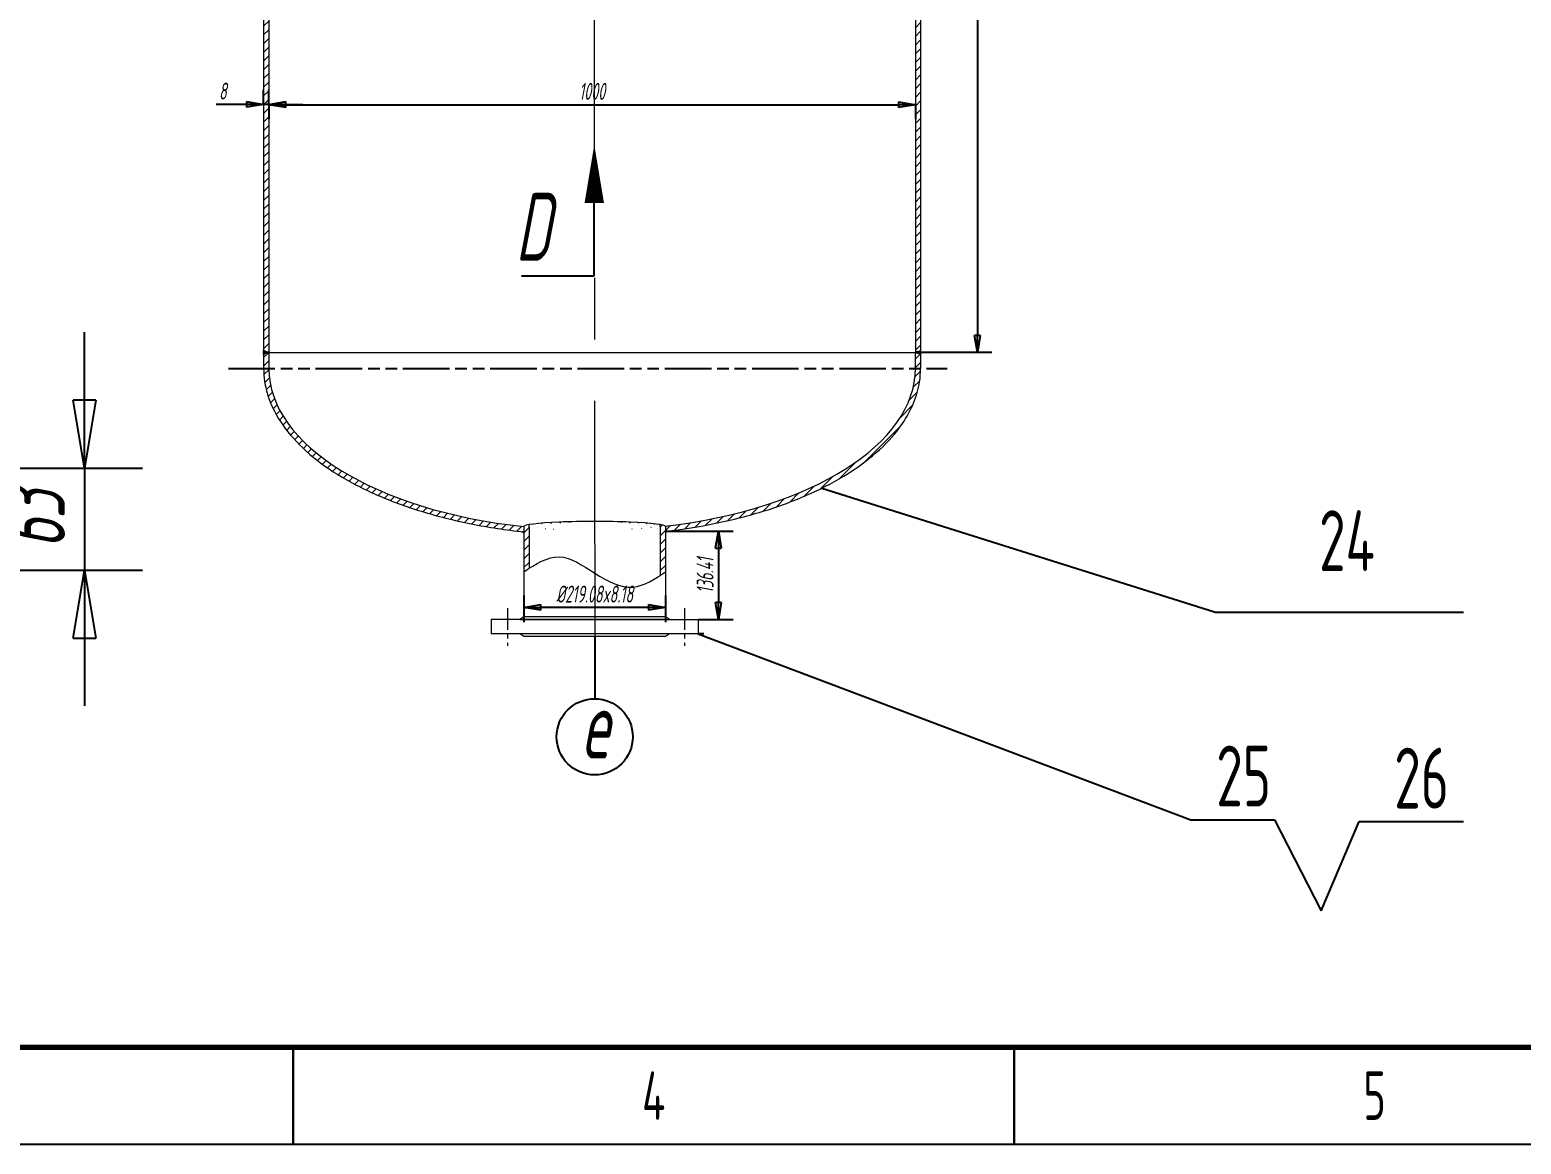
# Model space of a CAD drawing. Header units: millimetres. Extents: x 3797 to 16515, y 762 to 2553.
# Drawn here: x 3993 to 4146.8, y 1712.5 to 1827.3 of the extents above; entities that cross this region are included whole.
import ezdxf
from ezdxf.enums import TextEntityAlignment as Align

# ---------------------------------------------------------------- set-up
doc = ezdxf.new("R2010")
doc.units = ezdxf.units.MM
doc.linetypes.add('ACAD_ISO09W100', pattern=[45, 24, -3, 6, -3, 6, -3])
doc.linetypes.add('CENTER', pattern=[50.8, 31.75, -6.35, 6.35, -6.35])
for name, color, linetype, lineweight in [('3（中心线）', 1, 'CENTER', 20), ('内框线', 7, 'Continuous', 60), ('外框线', 7, 'Continuous', 40), ('文本', 7, 'Continuous', 18), ('细实线', 7, 'Continuous', 18)]:
    doc.layers.add(name, color=color, linetype=linetype, lineweight=lineweight)
for name, color, linetype in [('DIM标注-YH', 4, 'Continuous'), ('runner文本', 4, 'Continuous'), ('双点划线', 40, 'ACAD_ISO09W100')]:
    doc.layers.add(name, color=color, linetype=linetype)
doc.styles.add('HGCAD', font='gbenor.shx', dxfattribs={"width": 0.75, "bigfont": 'gbcbig.shx'})
doc.styles.add('HJ', font='gbenor.shx', dxfattribs={"width": 0.8, "height": 3.5, "bigfont": 'gbcbig.shx'})
doc.styles.add('runner-文字样式', font='gbeitc.shx', dxfattribs={"width": 0.707, "bigfont": 'gbcbig.shx'})
doc.dimstyles.new('runner标注', dxfattribs={"dimscale": 0.5, "dimtxt": 3.5, "dimasz": 3.5, "dimexe": 3, "dimexo": 0, "dimgap": 1, "dimtad": 1, "dimdec": 4, "dimlfac": 15, "dimzin": 9, "dimdsep": 46, "dimtxsty": 'runner-文字样式', "dimblk": 'CLOSED', "dimcen": 0, "dimclrd": 256, "dimclrt": 256, "dimadec": 4, "dimazin": 2, "dimtfac": 1, "dimtdec": 4, "dimtmove": 0, "dimatfit": 3, "dimldrblk": 'CLOSED', "dimfxl": 0, "dimarcsym": 0})
doc.dimstyles.new('runner标注1 2.5', dxfattribs={"dimscale": 2, "dimtxt": 3.5, "dimasz": 3.5, "dimexe": 3, "dimexo": 0, "dimgap": 1, "dimtad": 1, "dimdec": 4, "dimlfac": 6, "dimzin": 9, "dimdsep": 46, "dimtxsty": 'runner-文字样式', "dimblk": 'CLOSED', "dimcen": 0, "dimclrd": 256, "dimclrt": 256, "dimadec": 4, "dimazin": 2, "dimtfac": 1, "dimtdec": 4, "dimtmove": 0, "dimatfit": 3, "dimldrblk": 'CLOSED', "dimfxl": 0, "dimarcsym": 0})
pattern_1 = [(45, (82.555322, -5533.755025), (-0.014967093535, 0.014967093535), []), (135, (82.555322, -5533.755025), (-0.014967093535, -0.014967093535), [])]
pattern_2 = [(45, (82.5553, -5533.755), (-0.449012806, 0.449012806), [])]

# ---------------------------------------------------------------- blocks, each defined once
blk = doc.blocks.new('_Closed')
at = {"color": 0, "linetype": 'ByBlock', "lineweight": -2}
for p, q in [((-1, 0.167), (0, 0)), ((-1, 0.167), (-1, -0.167)), ((0, 0), (-1, -0.167)), ((0, 0), (-1, 0))]:
    blk.add_line(p, q, dxfattribs=at)
blk = doc.blocks.new('*D36')
at = {"layer": 'Defpoints', "color": 0, "ltscale": 0.067, "transparency": 16777216}
for p in [(4017.66, 1819.7), (4084.32, 1819.7), (4084.32, 1819.59)]:
    blk.add_point(p, dxfattribs=at)
at = {"layer": 'DIM标注-YH', "color": 0, "lineweight": -2, "ltscale": 0.067, "transparency": 16777216}
for p, q in [((4017.66, 1819.7), (4017.66, 1818.09)), ((4084.32, 1819.7), (4084.32, 1818.09))]:
    blk.add_line(p, q, dxfattribs=at)
at = {"layer": 'DIM标注-YH', "lineweight": -2, "ltscale": 0.067, "transparency": 16777216}
blk.add_line((4019.41, 1819.59), (4082.57, 1819.59), dxfattribs=at)
at = {"layer": 'DIM标注-YH', "lineweight": -2, "ltscale": 0.067, "transparency": 16777216, "xscale": 1.75, "yscale": 1.75, "zscale": 1.75, "rotation": 180}
blk.add_blockref('_Closed', (4017.66, 1819.59), dxfattribs=at)
at = {"layer": 'DIM标注-YH', "lineweight": -2, "ltscale": 0.067, "transparency": 16777216, "xscale": 1.75, "yscale": 1.75, "zscale": 1.75}
blk.add_blockref('_Closed', (4084.32, 1819.59), dxfattribs=at)
at = {"layer": 'DIM标注-YH', "ltscale": 0.067, "transparency": 16777216, "insert": (4050.99, 1820.97), "char_height": 1.75, "attachment_point": 5, "style": 'runner-文字样式'}
blk.add_mtext('1000', dxfattribs=at)
blk = doc.blocks.new('*D37')
at = {"layer": 'Defpoints', "color": 0, "ltscale": 0.2, "transparency": 16777216}
for p in [(4017.12, 1819.63), (4017.12, 1819.59), (4017.66, 1819.59)]:
    blk.add_point(p, dxfattribs=at)
at = {"layer": 'DIM标注-YH', "color": 0, "lineweight": -2, "ltscale": 0.2, "transparency": 16777216}
for p, q in [((4017.12, 1819.59), (4017.12, 1821.13)), ((4017.66, 1819.59), (4017.66, 1821.13))]:
    blk.add_line(p, q, dxfattribs=at)
at = {"layer": 'DIM标注-YH', "lineweight": -2, "ltscale": 0.2, "transparency": 16777216}
for p, q in [((4015.37, 1819.63), (4012.21, 1819.63)), ((4017.66, 1819.63), (4017.12, 1819.63)), ((4019.41, 1819.63), (4021.16, 1819.63))]:
    blk.add_line(p, q, dxfattribs=at)
at = {"layer": 'DIM标注-YH', "lineweight": -2, "ltscale": 0.2, "transparency": 16777216, "xscale": 1.75, "yscale": 1.75, "zscale": 1.75}
blk.add_blockref('_Closed', (4017.12, 1819.63), dxfattribs=at)
at = {"layer": 'DIM标注-YH', "lineweight": -2, "ltscale": 0.2, "transparency": 16777216, "xscale": 1.75, "yscale": 1.75, "zscale": 1.75, "rotation": 180}
blk.add_blockref('_Closed', (4017.66, 1819.63), dxfattribs=at)
at = {"layer": 'DIM标注-YH', "ltscale": 0.2, "transparency": 16777216, "insert": (4012.92, 1821), "char_height": 1.75, "attachment_point": 5, "style": 'runner-文字样式'}
blk.add_mtext('8', dxfattribs=at)
blk = doc.blocks.new('*D40')
at = {"layer": 'Defpoints', "color": 0, "ltscale": 0.2, "transparency": 16777216}
for p in [(4084.32, 1988.68), (4084.32, 1794.08), (4090.71, 1794.08)]:
    blk.add_point(p, dxfattribs=at)
at = {"layer": 'DIM标注-YH', "color": 0, "lineweight": -2, "ltscale": 0.2, "transparency": 16777216}
for p, q in [((4084.32, 1988.68), (4092.21, 1988.68)), ((4084.32, 1794.08), (4092.21, 1794.08))]:
    blk.add_line(p, q, dxfattribs=at)
at = {"layer": 'DIM标注-YH', "lineweight": -2, "ltscale": 0.2, "transparency": 16777216}
blk.add_line((4090.71, 1986.93), (4090.71, 1795.83), dxfattribs=at)
at = {"layer": 'DIM标注-YH', "lineweight": -2, "ltscale": 0.2, "transparency": 16777216, "xscale": 1.75, "yscale": 1.75, "zscale": 1.75}
for p, rotation in [((4090.71, 1988.68), 90), ((4090.71, 1794.08), 270)]:
    blk.add_blockref('_Closed', p, dxfattribs=dict(at, rotation=rotation))
at = {"layer": 'DIM标注-YH', "ltscale": 0.2, "transparency": 16777216, "insert": (4089.33, 1891.38), "char_height": 1.75, "attachment_point": 5, "rotation": 90, "style": 'runner-文字样式'}
blk.add_mtext('2919.08', dxfattribs=at)
blk = doc.blocks.new('*D41')
at = {"layer": 'Defpoints', "color": 0, "ltscale": 0.2, "transparency": 16777216}
for p in [(4058.56, 1775.64), (4061.92, 1766.55), (4064.02, 1766.55)]:
    blk.add_point(p, dxfattribs=at)
at = {"layer": 'DIM标注-YH', "color": 0, "lineweight": -2, "ltscale": 0.2, "transparency": 16777216}
for p, q in [((4058.56, 1775.64), (4065.52, 1775.64)), ((4061.92, 1766.55), (4065.52, 1766.55))]:
    blk.add_line(p, q, dxfattribs=at)
at = {"layer": 'DIM标注-YH', "lineweight": -2, "ltscale": 0.2, "transparency": 16777216}
blk.add_line((4064.02, 1773.89), (4064.02, 1768.3), dxfattribs=at)
at = {"layer": 'DIM标注-YH', "lineweight": -2, "ltscale": 0.2, "transparency": 16777216, "xscale": 1.75, "yscale": 1.75, "zscale": 1.75}
for p, rotation in [((4064.02, 1775.64), 90), ((4064.02, 1766.55), 270)]:
    blk.add_blockref('_Closed', p, dxfattribs=dict(at, rotation=rotation))
at = {"layer": 'DIM标注-YH', "ltscale": 0.2, "transparency": 16777216, "insert": (4062.64, 1771.09), "char_height": 1.75, "attachment_point": 5, "rotation": 90, "style": 'runner-文字样式'}
blk.add_mtext('136.41', dxfattribs=at)
blk = doc.blocks.new('*D42')
at = {"layer": 'Defpoints', "color": 0, "ltscale": 0.2, "transparency": 16777216}
for p in [(4043.95, 1769.01), (4058.56, 1769.01), (4043.95, 1767.79)]:
    blk.add_point(p, dxfattribs=at)
at = {"layer": 'DIM标注-YH', "color": 0, "lineweight": -2, "ltscale": 0.2, "transparency": 16777216}
for p, q in [((4043.95, 1769.01), (4043.95, 1766.29)), ((4058.56, 1769.01), (4058.56, 1766.29))]:
    blk.add_line(p, q, dxfattribs=at)
at = {"layer": 'DIM标注-YH', "lineweight": -2, "ltscale": 0.2, "transparency": 16777216}
blk.add_line((4056.81, 1767.79), (4045.7, 1767.79), dxfattribs=at)
at = {"layer": 'DIM标注-YH', "lineweight": -2, "ltscale": 0.2, "transparency": 16777216, "xscale": 1.75, "yscale": 1.75, "zscale": 1.75, "rotation": 180}
blk.add_blockref('_Closed', (4043.95, 1767.79), dxfattribs=at)
at = {"layer": 'DIM标注-YH', "lineweight": -2, "ltscale": 0.2, "transparency": 16777216, "xscale": 1.75, "yscale": 1.75, "zscale": 1.75}
blk.add_blockref('_Closed', (4058.56, 1767.79), dxfattribs=at)
at = {"layer": 'DIM标注-YH', "ltscale": 0.2, "transparency": 16777216, "insert": (4051.26, 1769.17), "char_height": 1.75, "attachment_point": 5, "style": 'runner-文字样式'}
blk.add_mtext('{\\W0.707;%%C219.08}x8.18', dxfattribs=at)
blk = doc.blocks.new('*D76')
at = {"layer": 'Defpoints', "color": 0, "ltscale": 0.2, "transparency": 16777216}
for p in [(3989.52, 1782.14), (3989.52, 1771.64), (3998.64, 1771.64)]:
    blk.add_point(p, dxfattribs=at)
at = {"layer": 'DIM标注-YH', "lineweight": -2, "ltscale": 0.2, "transparency": 16777216}
for p, q in [((3998.64, 1789.14), (3998.64, 1796.14)), ((3998.64, 1782.14), (3998.64, 1771.64)), ((3998.64, 1764.64), (3998.64, 1757.64))]:
    blk.add_line(p, q, dxfattribs=at)
at = {"layer": 'DIM标注-YH', "color": 0, "lineweight": -2, "ltscale": 0.2, "transparency": 16777216}
for p, q in [((3989.52, 1782.14), (4004.64, 1782.14)), ((3989.52, 1771.64), (4004.64, 1771.64))]:
    blk.add_line(p, q, dxfattribs=at)
at = {"layer": 'DIM标注-YH', "lineweight": -2, "ltscale": 0.2, "transparency": 16777216, "xscale": 7, "yscale": 7, "zscale": 7}
for p, rotation in [((3998.64, 1782.14), 270), ((3998.64, 1771.64), 90)]:
    blk.add_blockref('_Closed', p, dxfattribs=dict(at, rotation=rotation))
at = {"layer": 'DIM标注-YH', "ltscale": 0.2, "transparency": 16777216, "insert": (3993.14, 1776.89), "char_height": 7, "attachment_point": 5, "rotation": 90, "style": 'runner-文字样式'}
blk.add_mtext('63', dxfattribs=at)

msp = doc.modelspace()

# ---------------------------------------------------------------- hatches: boundary and pattern name
at = {"layer": '3（中心线）'}
h = msp.add_hatch(dxfattribs=at)
h.set_pattern_fill('ANSI31', color=3, scale=0.2)
h.set_pattern_definition(pattern_2)
edge = h.paths.add_edge_path()
edge.add_line((4044.4998286, 1776.0609278), (4044.4998286, 1776.3217109))
edge.add_ellipse((4051.257162, 1776.1174292), major_axis=(-7.3026667, 0), ratio=0.0737744314, start_angle=337.717274702, end_angle=360)
edge.add_line((4043.9544953, 1776.1174292), (4043.9544953, 1771.4650877))
edge.add_spline(control_points=[(4043.9544953, 1771.4650877), (4044.1363, 1771.5822702), (4044.3181048, 1771.6994526), (4044.4998286, 1771.8139519)], knot_values=[0, 0, 0, 0, 8.8286684012, 8.8286684012, 8.8286684012, 8.8286684012], degree=3, periodic=0)
edge.add_line((4044.4998286, 1771.8139519), (4044.4998286, 1776.0609278))
h = msp.add_hatch(dxfattribs=at)
h.set_pattern_fill('ANSI31', color=3, scale=0.2)
h.set_pattern_definition(pattern_2)
edge = h.paths.add_edge_path()
edge.add_ellipse((4051.257162, 1776.1174292), major_axis=(-7.3026667, 0), ratio=0.0737744314, start_angle=180, end_angle=185.90006713)
edge.add_ellipse((4051.257162, 1776.1174292), major_axis=(-7.3026667, 0), ratio=0.0737744314, start_angle=185.90006713, end_angle=202.282725298)
edge.add_line((4058.0144953, 1776.3217109), (4058.0144953, 1776.1161347))
edge.add_line((4058.0144953, 1776.1161347), (4058.0144953, 1771.1040825))
edge.add_spline(control_points=[(4058.0144953, 1771.1040825), (4058.1963937, 1771.2225146), (4058.3781112, 1771.3438011), (4058.5598286, 1771.4650877)], knot_values=[229.2468682664, 229.2468682664, 229.2468682664, 229.2468682664, 238.3838614817, 238.3838614817, 238.3838614817, 238.3838614817], degree=3, periodic=0)
edge.add_line((4058.5598286, 1771.4650877), (4058.5598286, 1776.1174292))
at = {"layer": '细实线'}
h = msp.add_hatch(dxfattribs=at)
h.set_pattern_fill('ANSI31', color=3, scale=0.2)
h.set_pattern_definition(pattern_2)
h.paths.add_polyline_path([(4084.857162, 1894.6080096), (4084.3238286, 1894.6080096), (4084.3238286, 1794.141909), (4084.5546678, 1794.141909), (4084.857162, 1794.2757857)])
edge = h.paths.add_edge_path()
edge.add_line((4084.8571071, 1792.4085757), (4084.8571554, 1793.8752445))
edge.add_line((4084.8571554, 1793.8752445), (4084.5546678, 1794.0085757))
edge.add_line((4084.5546678, 1794.0085757), (4084.3238286, 1794.0085757))
edge.add_line((4084.3238286, 1794.0085757), (4084.3238286, 1792.4085757))
edge.add_ellipse((4050.9904953, 1792.4085757), major_axis=(-33.3333333, 0), ratio=0.5, start_angle=103.125219856, end_angle=180, ccw=False)
edge.add_line((4058.5598286, 1776.1773072), (4058.5598286, 1775.6403938))
edge.add_spline(control_points=[(4058.5598286, 1775.6403938), (4058.598538, 1775.6448687), (4058.6372318, 1775.6493779), (4058.6759097, 1775.6539215)], knot_values=[8.0811738604, 8.0811738604, 8.0811738604, 8.0811738604, 8.0847195474, 8.0847195474, 8.0847195474, 8.0847195474], degree=3, periodic=0)
edge.add_spline(control_points=[(4058.6759097, 1775.6539215), (4060.3952751, 1775.8559007), (4062.0833455, 1776.1257862), (4065.4924332, 1776.8231732), (4067.2043958, 1777.2619306), (4070.4581243, 1778.2799125), (4071.9998499, 1778.8591102), (4074.8695473, 1780.1429132), (4076.1975011, 1780.847483), (4078.6020719, 1782.3646283), (4079.6787201, 1783.1771825), (4081.5489911, 1784.8915449), (4082.3426973, 1785.7934463), (4083.4523827, 1787.420792), (4083.8390348, 1788.1306667), (4084.4329114, 1789.5768169), (4084.6400244, 1790.3131232), (4084.8225786, 1791.5048737), (4084.8570873, 1791.9567254), (4084.8571071, 1792.4085757)], knot_values=[8.0847195474, 8.0847195474, 8.0847195474, 8.0847195474, 8.2423373239, 8.2423373239, 8.4131075778, 8.4131075778, 8.5838778317, 8.5838778317, 8.7546480857, 8.7546480857, 8.9254183396, 8.9254183396, 9.0961885935, 9.0961885935, 9.2222625229, 9.2222625229, 9.3483364524, 9.3483364524, 9.4247777695, 9.4247777695, 9.4247777695, 9.4247777695], degree=3, periodic=0)
edge = h.paths.add_edge_path()
edge.add_ellipse((4050.9904953, 1792.4085757), major_axis=(-33.3333333, 0), ratio=0.5, start_angle=0, end_angle=77.814349495, ccw=False)
edge.add_line((4017.657162, 1792.4085757), (4017.657162, 1794.0085757))
edge.add_line((4017.657162, 1794.0085757), (4017.4263228, 1794.0085757))
edge.add_line((4017.4263228, 1794.0085757), (4017.123829, 1793.8752418))
edge.add_line((4017.123829, 1793.8752418), (4017.1238319, 1792.4087877))
edge.add_spline(control_points=[(4017.1238319, 1792.4087877), (4017.1238324, 1791.9615964), (4017.1576798, 1791.5144081), (4017.3035795, 1790.5518268), (4017.4273908, 1790.037138), (4017.7635902, 1789.0184701), (4017.9759561, 1788.5144926), (4018.7265181, 1787.05361), (4019.3831852, 1786.117801), (4020.9922521, 1784.3269147), (4021.9447058, 1783.4716405), (4024.1158066, 1781.8607801), (4025.3345148, 1781.1051825), (4028.0034301, 1779.7116885), (4029.4536372, 1779.073827), (4032.5446832, 1777.932063), (4034.1854895, 1777.4281922), (4037.6112905, 1776.5677816), (4039.3962386, 1776.2112632), (4042.0643898, 1775.8062829), (4042.9106167, 1775.6956927), (4043.7640263, 1775.6017381)], knot_values=[6.2831733771, 6.2831733771, 6.2831733771, 6.2831733771, 6.3588263354, 6.3588263354, 6.4467305601, 6.4467305601, 6.5346347848, 6.5346347848, 6.7054050387, 6.7054050387, 6.8761752926, 6.8761752926, 7.0469455466, 7.0469455466, 7.2177158005, 7.2177158005, 7.3884860544, 7.3884860544, 7.5592563083, 7.5592563083, 7.6372452035, 7.6372452035, 7.6372452035, 7.6372452035], degree=3, periodic=0)
edge.add_spline(control_points=[(4043.7640263, 1775.6017381), (4043.8274766, 1775.5947527), (4043.8909666, 1775.5878592), (4043.9544953, 1775.5810578)], knot_values=[7.6372452035, 7.6372452035, 7.6372452035, 7.6372452035, 7.6430436131, 7.6430436131, 7.6430436131, 7.6430436131], degree=3, periodic=0)
edge.add_line((4043.9544953, 1775.5810578), (4043.9544953, 1776.1174292))
h.paths.add_polyline_path([(4017.657162, 1894.0752423), (4017.1238286, 1894.0752423), (4017.1238286, 1794.2757857), (4017.4263228, 1794.141909), (4017.657162, 1794.141909)])
h = msp.add_hatch(dxfattribs=at)
h.set_pattern_fill('ANSI37', color=6, scale=0.006667)
h.set_pattern_definition(pattern_1)
edge = h.paths.add_edge_path()
edge.add_line((4017.657162, 1794.0085757), (4017.4263228, 1794.0085757))
edge.add_line((4017.4263228, 1794.0085757), (4017.123829, 1793.8752418))
edge.add_ellipse((4017.1238288, 1794.0752421), major_axis=(0.0000002, -0.2000003), ratio=0.1666674089, start_angle=-180.000000001, end_angle=-0.000000001, ccw=False)
edge.add_ellipse((4017.1238288, 1794.0752421), major_axis=(0.0000002, -0.2000003), ratio=0.1666674089, start_angle=175.792715347, end_angle=179.999999999, ccw=False)
edge.add_line((4017.1262741, 1794.2747034), (4017.4263228, 1794.141909))
edge.add_line((4017.4263228, 1794.141909), (4017.657162, 1794.141909))
edge.add_line((4017.657162, 1794.141909), (4017.657162, 1794.0752423))
edge.add_line((4017.657162, 1794.0752423), (4017.657162, 1794.0085757))
edge = h.paths.add_edge_path()
edge.add_ellipse((4084.8571618, 1794.0752421), major_axis=(-0.0000002, -0.2000003), ratio=0.1666674089, start_angle=360.000111876, end_angle=540.000000002, ccw=False)
edge.add_line((4084.8571616, 1793.8752418), (4084.5546678, 1794.0085757))
edge.add_line((4084.5546678, 1794.0085757), (4084.3238286, 1794.0085757))
edge.add_line((4084.3238286, 1794.0085757), (4084.3238286, 1794.0752423))
edge.add_line((4084.3238286, 1794.0752423), (4084.3238286, 1794.141909))
edge.add_line((4084.3238286, 1794.141909), (4084.5546678, 1794.141909))
edge.add_line((4084.5546678, 1794.141909), (4084.8547164, 1794.2747034))
edge.add_ellipse((4084.8571618, 1794.0752421), major_axis=(-0.0000002, -0.2000003), ratio=0.1666674089, start_angle=540.000000002, end_angle=544.207284653, ccw=False)
h = msp.add_hatch(dxfattribs=at)
h.set_pattern_fill('ANSI37', color=6, scale=0.006667)
h.set_pattern_definition(pattern_1)
edge = h.paths.add_edge_path()
edge.add_spline(control_points=[(4043.9544953, 1775.5810578), (4043.8909666, 1775.5878592), (4043.8274766, 1775.5947527), (4043.7640263, 1775.6017381)], knot_values=[7.6372452035, 7.6372452035, 7.6372452035, 7.6372452035, 7.6430436131, 7.6430436131, 7.6430436131, 7.6430436131], degree=3, periodic=0)
edge.add_line((4043.7640263, 1775.6017381), (4043.9544953, 1775.4477244))
edge.add_line((4043.9544953, 1775.4477244), (4043.9544953, 1775.5810578))
edge = h.paths.add_edge_path()
edge.add_spline(control_points=[(4058.6759097, 1775.6539215), (4058.6372318, 1775.6493779), (4058.598538, 1775.6448687), (4058.5598286, 1775.6403938)], knot_values=[8.0811738604, 8.0811738604, 8.0811738604, 8.0811738604, 8.0847195474, 8.0847195474, 8.0847195474, 8.0847195474], degree=3, periodic=0)
edge.add_line((4058.5598286, 1775.6403938), (4058.5598286, 1775.5070605))
edge.add_line((4058.5598286, 1775.5070605), (4058.6759097, 1775.6539215))

# ---------------------------------------------------------------- linework, layer by layer
at = {"layer": '3（中心线）'}
msp.add_line((4050.9904953, 2043.0650858), (4051.2624715, 1759.5445407), dxfattribs=at)
at = {"layer": '3（中心线）', "ltscale": 0.07}
for p, q in [((4042.2558959, 1767.7147921), (4042.2558959, 1763.826407)), ((4060.5182306, 1767.7147921), (4060.5182306, 1763.826407))]:
    msp.add_line(p, q, dxfattribs=at)
at = {"layer": 'DIM标注-YH'}
for p, q in [((4051.2116926, 1801.9444622), (4051.2116926, 1809.4788208)), ((4043.7116926, 1801.9444622), (4051.2116926, 1801.9444622))]:
    msp.add_line(p, q, dxfattribs=at)
at = {"layer": 'DIM标注-YH', "ltscale": 0.2}
for p, q in [((4074.6870717, 1780.090641), (4115.2604453, 1767.3147487)), ((4115.2604453, 1767.3147487), (4140.8444825, 1767.3147487)), ((4051.257162, 1764.8127463), (4051.257162, 1758.3867664)), ((4062.4972748, 1765.0608958), (4061.9238286, 1765.0608958)), ((4061.9238286, 1765.0608958), (4112.7229556, 1745.9067724)), ((4112.7229556, 1745.9067724), (4121.3563217, 1745.9067724)), ((4121.3563217, 1745.9067724), (4126.1762223, 1736.5469647)), ((4126.1762223, 1736.5469647), (4130.0932464, 1745.7460688)), ((4130.0932464, 1745.7460688), (4140.8444825, 1745.7460688))]:
    msp.add_line(p, q, dxfattribs=at)
at = {"layer": 'DIM标注-YH'}
msp.add_lwpolyline([(4051.2116926, 1815.4788208, 0, 2, 0), (4051.2116926, 1809.4788208, 2, 2, 0)], format="xyseb", dxfattribs=at)
at = {"layer": 'DIM标注-YH', "ltscale": 0.2}
msp.add_circle((4051.257162, 1754.4612521), 3.9255143, dxfattribs=at)
at = {"layer": '内框线', "lineweight": 70}
msp.add_line((3822.4401594, 1722.4895293), (4381.1821645, 1722.4895293), dxfattribs=at)
at = {"layer": '双点划线', "ltscale": 0.2}
msp.add_line((4013.4854677, 1792.4085757), (4087.5870955, 1792.4085757), dxfattribs=at)
at = {"layer": '外框线', "lineweight": 30}
for p, q in [((4020.1737807, 1712.4895293), (4020.1737807, 1722.4895293)), ((4094.5045888, 1712.4895293), (4094.5045888, 1722.4895293))]:
    msp.add_line(p, q, dxfattribs=at)
at = {"layer": '外框线', "lineweight": 25}
msp.add_line((3797.1821645, 1712.4895293), (4391.1821645, 1712.4895293), dxfattribs=at)
at = {"layer": '细实线'}
for p, q in [((4017.1238286, 1894.0752423), (4017.1238286, 1794.2752423)), ((4017.657162, 1894.0752423), (4017.657162, 1819.7008504)), ((4084.3238286, 1894.0752423), (4084.3238286, 1794.0752423)), ((4084.857162, 1894.0752423), (4084.857162, 1794.2752423)), ((4017.657162, 1819.7008504), (4017.657162, 1794.0752423)), ((4017.4263228, 1794.0085757), (4017.1238289, 1793.8752417)), ((4017.123829, 1793.8755375), (4017.1238319, 1792.4087809)), ((4017.4263228, 1794.141909), (4017.1262741, 1794.2747034)), ((4017.4263228, 1794.141909), (4017.657162, 1794.141909)), ((4017.4263228, 1794.0085757), (4017.657162, 1794.0085757)), ((4017.657162, 1794.0752423), (4084.3238286, 1794.0752423)), ((4017.657162, 1794.0752423), (4017.657162, 1792.4085757)), ((4084.5546678, 1794.141909), (4084.3238286, 1794.141909)), ((4084.3238286, 1792.4085757), (4084.3238286, 1794.0752423)), ((4084.5546678, 1794.0085757), (4084.3238286, 1794.0085757)), ((4084.5546678, 1794.141909), (4084.8547164, 1794.2747034)), ((4084.5546678, 1794.0085757), (4084.8571617, 1793.8752417)), ((4084.8571554, 1793.8752445), (4084.8571071, 1792.4085757)), ((4084.857162, 1792.4085757), (4084.8571071, 1792.4085757)), ((4043.9544953, 1776.1174292), (4043.9544953, 1766.8127463)), ((4044.4998286, 1776.0609278), (4044.4998286, 1776.3217109)), ((4044.4998286, 1776.0609278), (4044.4998286, 1771.8139519)), ((4058.0144953, 1776.1161347), (4058.0144953, 1776.3217109)), ((4058.0144953, 1776.1161347), (4058.0144953, 1771.1040825)), ((4058.5598286, 1776.1773072), (4058.5598286, 1766.8127463)), ((4043.7640263, 1775.6017381), (4043.9544953, 1775.4477244)), ((4043.9544953, 1775.5810578), (4043.9544953, 1775.4477244)), ((4058.6759097, 1775.6539215), (4058.5598286, 1775.5070605)), ((4058.5598286, 1775.6403938), (4058.5598286, 1775.5070605)), ((4040.5904953, 1766.5460796), (4040.5904953, 1765.0794129)), ((4043.9544953, 1766.5460796), (4040.5904953, 1766.5460796)), ((4043.9544953, 1766.8127463), (4043.5544953, 1766.5460796)), ((4043.9544953, 1766.5460796), (4043.5544953, 1766.5460796)), ((4043.5544953, 1766.5460796), (4058.7326582, 1766.5460796)), ((4058.5598286, 1766.8127463), (4043.9544953, 1766.8127463)), ((4058.5598286, 1766.5460796), (4043.9544953, 1766.5460796)), ((4058.9598286, 1766.5460796), (4058.5598286, 1766.8127463)), ((4058.5598286, 1766.5460796), (4061.9238286, 1766.5460796)), ((4061.9238286, 1766.5460796), (4061.9238286, 1765.0794129)), ((4061.9238286, 1765.0794129), (4040.5904953, 1765.0794129)), ((4043.9544953, 1764.8127463), (4043.5544953, 1765.0794129)), ((4058.5598286, 1764.8127463), (4043.9544953, 1764.8127463)), ((4058.9598286, 1765.0794129), (4058.5598286, 1764.8127463))]:
    msp.add_line(p, q, dxfattribs=at)
at = {"layer": '细实线', "extrusion": (0, 0, -1)}
msp.add_ellipse((4017.1238288, 1794.0752421), major_axis=(0.0000002, -0.2000003), ratio=0.1666674089, start_param=6.2097543057, end_param=9.4982089305, dxfattribs=at)
at = {"layer": '细实线'}
for centre, major_axis, ratio, start_param, end_param in [((4084.8571618, 1794.0752421), (-0.0000002, -0.2000003), 0.1666674089, 6.2829994595, 9.4982089305), ((4050.9904953, 1792.4085757), (-33.3333333, 0), 0.5, 6.2831853072, 7.6413019112), ((4050.9904953, 1792.4085757), (-33.3333333, 0), 0.5, 8.0818684366, 9.4247779608), ((4051.257162, 1776.1174292), (-7.3026667, 0), 0.0737744314, 3.1415926536, 6.2831853072)]:
    msp.add_ellipse(centre, major_axis=major_axis, ratio=ratio, start_param=start_param, end_param=end_param, dxfattribs=at)
for points, knots in [([(4017.1238319, 1792.4087877), (4017.1238324, 1791.9615964), (4017.1576798, 1791.5144081), (4017.3035795, 1790.5518268), (4017.4273908, 1790.037138), (4017.7635902, 1789.0184701), (4017.9759561, 1788.5144926), (4018.7265181, 1787.05361), (4019.3831852, 1786.117801), (4020.9922521, 1784.3269147), (4021.9447058, 1783.4716405), (4024.1158066, 1781.8607801), (4025.3345148, 1781.1051825), (4028.0034301, 1779.7116885), (4029.4536372, 1779.073827), (4032.5446832, 1777.932063), (4034.1854895, 1777.4281922), (4037.6112905, 1776.5677816), (4039.3962386, 1776.2112632), (4042.1265826, 1775.7968431), (4043.0365031, 1775.6793386), (4043.9544953, 1775.5810578)], [6.2831733771, 6.2831733771, 6.2831733771, 6.2831733771, 6.3588263354, 6.3588263354, 6.4467305601, 6.4467305601, 6.5346347848, 6.5346347848, 6.7054050387, 6.7054050387, 6.8761752926, 6.8761752926, 7.0469455466, 7.0469455466, 7.2177158005, 7.2177158005, 7.3884860544, 7.3884860544, 7.5592563083, 7.5592563083, 7.6430436131, 7.6430436131, 7.6430436131, 7.6430436131]), ([(4058.5598286, 1775.6403938), (4060.319301, 1775.8437911), (4062.0465367, 1776.1182564), (4065.4924332, 1776.8231732), (4067.2043958, 1777.2619306), (4070.4581243, 1778.2799125), (4071.9998499, 1778.8591102), (4074.8695473, 1780.1429132), (4076.1975011, 1780.847483), (4078.6020719, 1782.3646283), (4079.6787201, 1783.1771825), (4081.5489911, 1784.8915449), (4082.3426973, 1785.7934463), (4083.4523827, 1787.420792), (4083.8390348, 1788.1306667), (4084.4329114, 1789.5768169), (4084.6400244, 1790.3131232), (4084.8225884, 1791.504938), (4084.8570971, 1791.9568545), (4084.8571071, 1792.4087693)], [8.0811738604, 8.0811738604, 8.0811738604, 8.0811738604, 8.2423373239, 8.2423373239, 8.4131075778, 8.4131075778, 8.5838778317, 8.5838778317, 8.7546480857, 8.7546480857, 8.9254183396, 8.9254183396, 9.0961885935, 9.0961885935, 9.2222625229, 9.2222625229, 9.3483364524, 9.3483364524, 9.424788688, 9.424788688, 9.424788688, 9.424788688])]:
    msp.add_open_spline(points, degree=3, knots=knots, dxfattribs=at)
msp.add_spline([(4043.9544953, 1771.4650877), (4047.5997792, 1773.0131405), (4051.257162, 1771.3235826), (4055.196421, 1769.8937241), (4058.5598286, 1771.4650877)], degree=3, dxfattribs=at)

# ---------------------------------------------------------------- texts
at = {"layer": 'DIM标注-YH', "ltscale": 0.2, "style": 'HGCAD', "width": 0.75}
for s, p in [('24', (4125.9439574, 1771.5332941)), ('25', (4115.3459861, 1747.2872323)), ('26', (4133.6963926, 1747.0716133))]:
    msp.add_text(s, height=6.26783126, dxfattribs=at).set_placement(p)
at = {"layer": 'runner文本', "style": 'runner-文字样式', "width": 0.707}
for s, p in [('D', (4044.894814, 1807.0156561)), ('e', (4051.3002286, 1755.7276684))]:
    msp.add_text(s, height=7, dxfattribs=at).set_placement(p, align=Align.MIDDLE_CENTER)
at = {"layer": '文本', "char_height": 5, "width": 74.330808007, "attachment_point": 5, "style": 'HJ'}
for s, insert in [('{\\W0.75;\\C0;4}', (4057.3391847, 1717.4895293)), ('{\\W0.75;\\C0;5}', (4131.6699928, 1717.4895293))]:
    msp.add_mtext(s, dxfattribs=dict(at, insert=insert))

# ---------------------------------------------------------------- dimensions: what is measured, and where the dimension line sits
at = {"layer": 'DIM标注-YH', "ltscale": 0.2}
for base, p1, p2, dimstyle, picture, middle in [((4090.7051736, 1794.0752423), (4084.3238286, 1988.6805757), (4084.3238286, 1794.0752423), 'runner标注', '*D40', (4089.3301736, 1891.377909)), ((3998.6383849, 1771.6368669), (3989.5179315, 1782.1368669), (3989.5179315, 1771.6368669), 'runner标注1 2.5', '*D76', (3993.1383849, 1776.8868669))]:
    dim = msp.add_linear_dim(base=base, p1=p1, p2=p2, angle=90, dimstyle=dimstyle, dxfattribs=at)
    dim.commit()
    dim.dimension.update_dxf_attribs({"geometry": picture, "text_midpoint": middle})
dim = msp.add_linear_dim(base=(4017.1238286, 1819.6298616), p1=(4017.657162, 1819.59353), p2=(4017.1238286, 1819.59353), dimstyle='runner标注', dxfattribs=at)
dim.commit()
dim.dimension.update_dxf_attribs({"geometry": '*D37', "text_midpoint": (4012.9176203, 1821.0048616)})
at = {"layer": 'DIM标注-YH', "ltscale": 0.067}
dim = msp.add_linear_dim(base=(4084.3238286, 1819.59353), p1=(4017.657162, 1819.7008504), p2=(4084.3238286, 1819.7008504), dimstyle='runner标注', dxfattribs=at)
dim.commit()
dim.dimension.update_dxf_attribs({"geometry": '*D36', "text_midpoint": (4050.9904953, 1820.96853)})
at = {"layer": 'DIM标注-YH', "ltscale": 0.2}
dim = msp.add_linear_dim(base=(4064.0194064, 1766.5460796), p1=(4058.5598286, 1775.6403938), p2=(4061.9238286, 1766.5460796), angle=90, dimstyle='runner标注', override={"dimdec": 2}, dxfattribs=at)
dim.commit()
dim.dimension.update_dxf_attribs({"geometry": '*D41', "text_midpoint": (4062.6444064, 1771.0932367)})
dim = msp.add_linear_dim(base=(4043.9544953, 1767.7901324), p1=(4058.5598286, 1769.0094902), p2=(4043.9544953, 1769.0094902), text='{\\W0.707;%%C<>}x8.18', dimstyle='runner标注', dxfattribs=at)
dim.commit()
dim.dimension.update_dxf_attribs({"geometry": '*D42', "text_midpoint": (4051.257162, 1767.7901324), "dimtype": 160})

doc.saveas('drawing.dxf')
